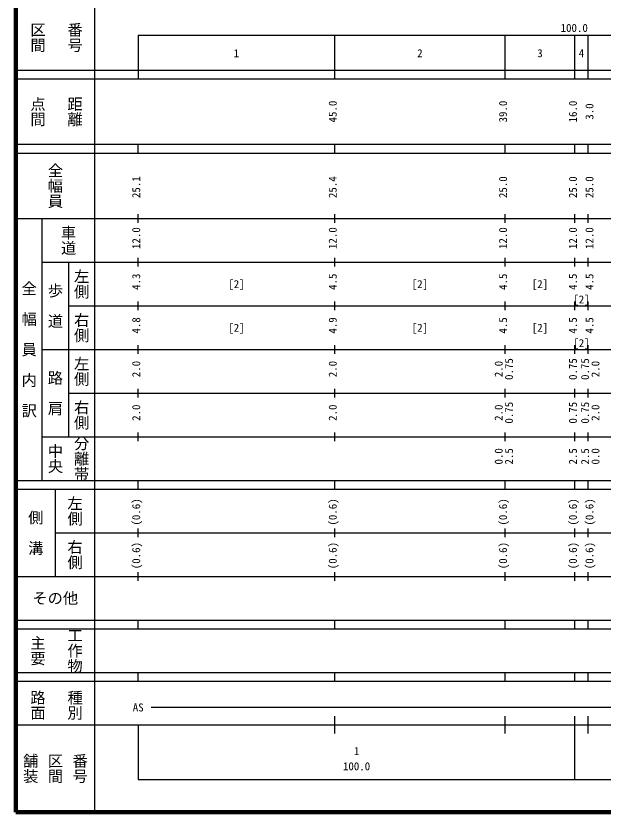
# Model space of a CAD drawing. Units: millimetres on the paper, enlarged 1000 times. Extents: x 40000 to 680000, y 20000 to 380000.
# Drawn here: x 40000 to 174448, y 20000 to 202409 of the extents above; entities that cross this region are included whole.
import ezdxf
from ezdxf.enums import TextEntityAlignment as Align

# ---------------------------------------------------------------- set-up
doc = ezdxf.new("R2010")
doc.units = ezdxf.units.MM
doc.header["$LTSCALE"] = 1000
doc.layers.add('M-TTL', color=2, linetype='Continuous', lineweight=140)
doc.layers.add('M-TTL-BAND', color=7, linetype='Continuous', lineweight=25)
doc.styles.add('@ＭＳ ゴシック', font='')
doc.styles.add('ＭＳ ゴシック', font='')
doc.styles.get('@ＭＳ ゴシック').set_extended_font_data('@MS Gothic')
doc.styles.get('ＭＳ ゴシック').set_extended_font_data('MS Gothic')

msp = doc.modelspace()

# ---------------------------------------------------------------- linework, layer by layer
at = {"layer": 'M-TTL'}
for p, q in [((40000, 380000), (40000, 20000)), ((40000, 20000), (680000, 20000))]:
    msp.add_line(p, q, dxfattribs=at)
at = {"layer": 'M-TTL-BAND'}
for p, q in [((58000, 370000), (58000, 20000)), ((68000, 198000), (579000, 198000)), ((68000, 198000), (68000, 188000)), ((113000, 188000), (113000, 198000)), ((152000, 188000), (152000, 198000)), ((168000, 188000), (168000, 198000)), ((171000, 188000), (171000, 198000)), ((40000, 190000), (579000, 190000)), ((40000, 188000), (579000, 188000)), ((40000, 173000), (579000, 173000)), ((68000, 171000), (68000, 173000)), ((113000, 171000), (113000, 173000)), ((152000, 171000), (152000, 173000)), ((168000, 171000), (168000, 173000)), ((171000, 171000), (171000, 173000)), ((40000, 171000), (579000, 171000)), ((68000, 155000), (68000, 157000)), ((113000, 155000), (113000, 157000)), ((152000, 155000), (152000, 157000)), ((168000, 155000), (168000, 157000)), ((171000, 155000), (171000, 157000)), ((40000, 156000), (579000, 156000)), ((46000, 96000), (46000, 156000)), ((46000, 146000), (579000, 146000)), ((52000, 146000), (52000, 106000)), ((68000, 145000), (68000, 147000)), ((113000, 145000), (113000, 147000)), ((152000, 145000), (152000, 147000)), ((168000, 145000), (168000, 147000)), ((171000, 145000), (171000, 147000)), ((68000, 135000), (68000, 137000)), ((113000, 135000), (113000, 137000)), ((152000, 135000), (152000, 137000)), ((168000, 135000), (168000, 137000)), ((171000, 135000), (171000, 137000)), ((52000, 136000), (579000, 136000)), ((46000, 126000), (579000, 126000)), ((68000, 125000), (68000, 127000)), ((113000, 125000), (113000, 127000)), ((152000, 125000), (152000, 127000)), ((168000, 125000), (168000, 127000)), ((171000, 125000), (171000, 127000)), ((68000, 115000), (68000, 117000)), ((113000, 115000), (113000, 117000)), ((152000, 115000), (152000, 117000)), ((168000, 115000), (168000, 117000)), ((171000, 115000), (171000, 117000)), ((52000, 116000), (579000, 116000)), ((46000, 106000), (579000, 106000)), ((68000, 105000), (68000, 107000)), ((113000, 105000), (113000, 107000)), ((152000, 105000), (152000, 107000)), ((168000, 105000), (168000, 107000)), ((171000, 105000), (171000, 107000)), ((40000, 96000), (579000, 96000)), ((68000, 94000), (68000, 96000)), ((113000, 94000), (113000, 96000)), ((152000, 94000), (152000, 96000)), ((168000, 94000), (168000, 96000)), ((171000, 94000), (171000, 96000)), ((40000, 94000), (579000, 94000)), ((49000, 94000), (49000, 74000)), ((49000, 84000), (579000, 84000)), ((68000, 83000), (68000, 85000)), ((113000, 83000), (113000, 85000)), ((152000, 83000), (152000, 85000)), ((168000, 83000), (168000, 85000)), ((171000, 83000), (171000, 85000)), ((68000, 73000), (68000, 75000)), ((113000, 73000), (113000, 75000)), ((152000, 73000), (152000, 75000)), ((168000, 73000), (168000, 75000)), ((171000, 73000), (171000, 75000)), ((40000, 74000), (579000, 74000)), ((40000, 64000), (579000, 64000)), ((68000, 62000), (68000, 64000)), ((113000, 62000), (113000, 64000)), ((152000, 62000), (152000, 64000)), ((168000, 62000), (168000, 64000)), ((171000, 62000), (171000, 64000)), ((40000, 62000), (579000, 62000)), ((40000, 52000), (579000, 52000)), ((68000, 50000), (68000, 52000)), ((113000, 50000), (113000, 52000)), ((152000, 50000), (152000, 52000)), ((168000, 50000), (168000, 52000)), ((171000, 50000), (171000, 52000)), ((40000, 50000), (579000, 50000)), ((71000, 44000), (565000, 44000)), ((113000, 38000), (113000, 42000)), ((152000, 38000), (152000, 42000)), ((168000, 27500), (168000, 42000)), ((171000, 38000), (171000, 42000)), ((40000, 40000), (579000, 40000)), ((68000, 40000), (68000, 27500)), ((68000, 27500), (579000, 27500))]:
    msp.add_line(p, q, dxfattribs=at)

# ---------------------------------------------------------------- texts
at = {"layer": 'M-TTL-BAND', "style": '@ＭＳ ゴシック'}
for s, p in [('番号', (53500, 197500)), ('区間', (45000, 197500)), ('点間', (45000, 180500)), ('距離', (53500, 180500)), ('全幅員', (49000, 163500)), ('車道', (52000, 151000)), ('左側', (55000, 141000)), ('全\u3000幅\u3000員\u3000内\u3000訳', (43000, 126000)), ('歩\u3000道', (49000, 136000)), ('右側', (55000, 131000)), ('左側', (55000, 121000)), ('路\u3000肩', (49000, 116000)), ('右側', (55000, 111000)), ('分離帯', (55000, 101000)), ('中央', (49000, 101000)), ('左側', (53500, 89000)), ('側\u3000溝', (44500, 84000)), ('右側', (53500, 79000)), ('主要', (45000, 57000)), ('工作物', (53500, 57000)), ('路面', (45000, 44500)), ('種別', (53500, 44500)), ('舗装', (43333, 30000)), ('区間', (49000, 30000)), ('番号', (54667, 30000))]:
    msp.add_text(s, height=2566, rotation=270, dxfattribs=at).set_placement(p, align=Align.MIDDLE_CENTER)
at = {"layer": 'M-TTL-BAND', "style": 'ＭＳ ゴシック'}
for s, p in [('100.0', (167844, 198195)), ('1', (90500, 192405)), ('2', (132500, 192405)), ('3', (160000, 192405)), ('4', (169500, 192405)), ('[2]', (90500, 139500)), ('[2]', (132500, 139500)), ('[2]', (160000, 139500)), ('[2]', (169500, 135987)), ('[2]', (90500, 129500)), ('[2]', (132500, 129500)), ('[2]', (160000, 129500)), ('[2]', (169500, 125987)), ('AS', (68000, 42500)), ('1', (118000, 32523)), ('100.0', (118000, 29033))]:
    msp.add_text(s, height=1833, dxfattribs=at).set_placement(p, align=Align.BOTTOM_CENTER)
for s, p in [('45.0', (114000, 180500)), ('39.0', (153000, 180500)), ('16.0', (169000, 180500)), ('3.0', (172790, 180500)), ('25.1', (69000, 163174)), ('25.4', (114000, 163174)), ('25.0', (153000, 163174)), ('25.0', (169000, 163174)), ('25.0', (172790, 163174)), ('12.0', (69000, 151500)), ('12.0', (114000, 151500)), ('12.0', (153000, 151500)), ('12.0', (169000, 151500)), ('12.0', (172790, 151500)), ('4.3', (69000, 141500)), ('4.5', (114000, 141500)), ('4.5', (153000, 141500)), ('4.5', (169000, 141500)), ('4.5', (172790, 141500)), ('4.8', (69000, 131500)), ('4.9', (114000, 131500)), ('4.5', (153000, 131500)), ('4.5', (169000, 131500)), ('4.5', (172790, 131500)), ('2.0', (69000, 121500)), ('2.0', (114000, 121500)), ('2.0', (152000, 121500)), ('0.75', (154370, 121500)), ('0.75', (169000, 121500)), ('0.75', (171790, 121500)), ('2.0', (174160, 121500)), ('2.0', (69000, 111500)), ('2.0', (114000, 111500)), ('2.0', (152000, 111500)), ('0.75', (154370, 111500)), ('0.75', (169000, 111500)), ('0.75', (171790, 111500)), ('2.0', (174160, 111500)), ('0.0', (152000, 101500)), ('2.5', (154370, 101500)), ('2.5', (169000, 101500)), ('2.5', (171790, 101500)), ('0.0', (174160, 101500)), ('(0.6)', (69000, 88764)), ('(0.6)', (114000, 88764)), ('(0.6)', (153000, 88764)), ('(0.6)', (169000, 88764)), ('(0.6)', (172790, 88764)), ('(0.6)', (69000, 78764)), ('(0.6)', (114000, 78764)), ('(0.6)', (153000, 78764)), ('(0.6)', (169000, 78764)), ('(0.6)', (172790, 78764))]:
    msp.add_text(s, height=1833, rotation=90, dxfattribs=at).set_placement(p, align=Align.BOTTOM_CENTER)
msp.add_text('その他', height=2566, dxfattribs=at).set_placement((49000, 69000), align=Align.MIDDLE_CENTER)

doc.saveas('drawing.dxf')
